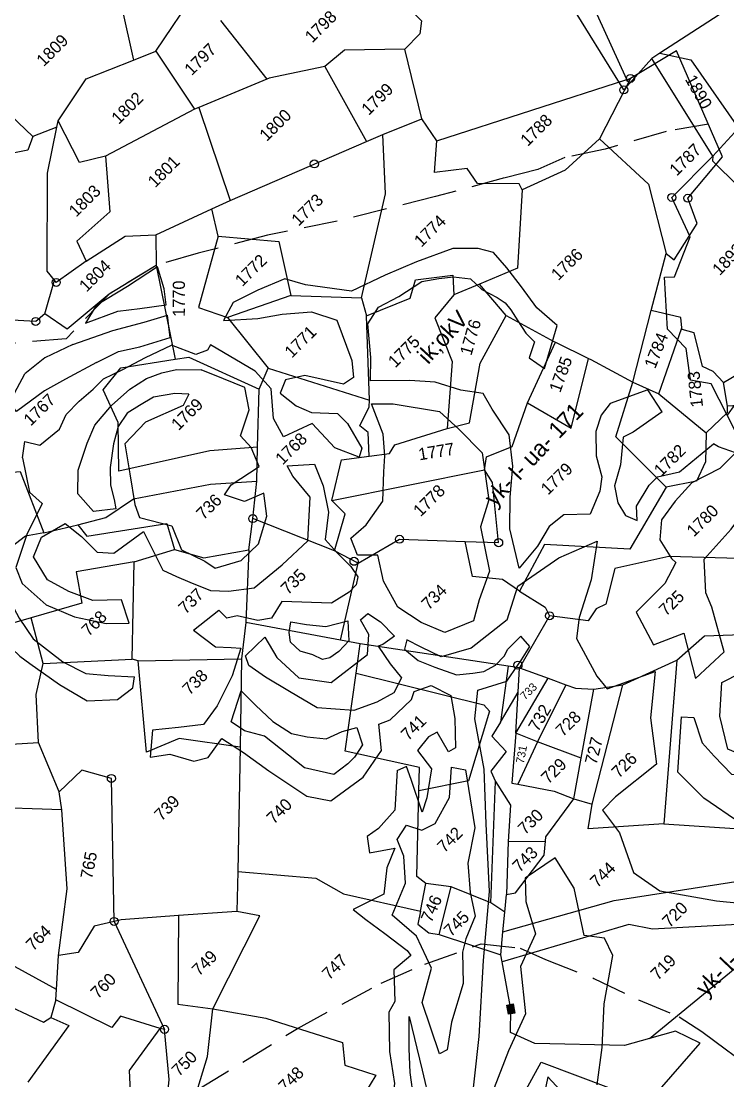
# Model space of a CAD drawing. Header units: metres. Extents: x 302352 to 308863, y 1945987 to 1951649.
# Drawn here: x 305117 to 305545, y 1948423 to 1949064 of the extents above; entities that cross this region are included whole.
import ezdxf

# ---------------------------------------------------------------- set-up
doc = ezdxf.new("R2010")
doc.units = ezdxf.units.M
doc.linetypes.add('DASHED', pattern=[0.75, 0.5, -0.25])
for name, color, linetype in [('LINE_FOOTPATH', 1, 'DASHED'), ('POLY_HATCH', 12, 'Continuous'), ('POLY_PARCEL', 6, 'Continuous'), ('SYM_STONE', 1, 'Continuous'), ('TEXT_MAPOUT', 7, 'Continuous'), ('TEXT_PARCEL', 7, 'Continuous')]:
    doc.layers.add(name, color=color, linetype=linetype)
doc.styles.add('TEXT_MAP', font='')
doc.styles.get('TEXT_MAP').set_extended_font_data('Kruti Dev 050')

# ---------------------------------------------------------------- blocks, each defined once
blk = doc.blocks.new('STONE')
blk.add_circle((0, 0), 0.8510231522929323)
blk = doc.blocks.new('STONESQUAREFILLED')
blk.add_hatch(color=256).paths.add_polyline_path([(0.6958872628347379, -0.481363590938571), (0.6958872628347379, 0.481363590938571), (-0.6958872628347379, 0.481363590938571), (-0.6958872628347379, -0.481363590938571)])
blk.add_lwpolyline([(-0.6958872628347379, 0.481363590938571), (0.6958872628347379, 0.481363590938571), (0.6958872628347379, -0.481363590938571), (-0.6958872628347379, -0.481363590938571)], close=True)
blk = doc.blocks.new('WEEWWEEWWE')
at = {"layer": 'LINE_FOOTPATH', "ltscale": 10}
for points in [[(309277.8868192289, 1946969.856819861), (309272.7043330257, 1946973.503610792), (309264.4422686528, 1946978.001933245), (309259.3328341887, 1946981.336895331), (309255.2794506428, 1946982.872529403), (309250.9154631496, 1946985.462942466), (309241.7413080189, 1946990.721479471), (309228.8470506595, 1946998.373124072), (309220.0512124943, 1947004.198451116), (309210.9401122768, 1947009.519965865), (309205.2575066375, 1947012.632162929), (309197.3054822358, 1947014.531983243), (309188.1465964404, 1947014.337669929), (309182.3142328297, 1947019.218348518), (309175.7252384162, 1947025.547486247), (309168.4426649848, 1947031.93960172), (309157.5660928942, 1947041.984353917), (309150.2107185935, 1947049.580179204), (309142.7487295072, 1947056.15406626), (309134.5203667904, 1947064.183570887), (309125.913687108, 1947072.905816212), (309119.3278796462, 1947082.596949552)], [(309123.8973783107, 1946921.752684591), (309140.4584361911, 1946917.857338525), (309153.9337157039, 1946913.87574173), (309160.526310842, 1946911.321890156), (309168.5051974644, 1946907.56803621), (309172.1711730754, 1946903.044948116), (309173.6498883718, 1946899.229556082), (309176.7613461377, 1946892.183382236), (309179.195060566, 1946885.291058441), (309181.6903877406, 1946879.260274315), (309182.5221645082, 1946875.383342583), (309183.1999109742, 1946870.891023532), (309184.2473339181, 1946863.967929083), (309185.3871775456, 1946854.552522758)]]:
    blk.add_lwpolyline(points, dxfattribs=at)
at = {"layer": 'POLY_HATCH', "lineweight": -2}
for points in [[(309188.8611503941, 1947008.655587141), (309183.8714540073, 1947010.121934099), (309180.4471532723, 1947011.099499812), (309175.3596219104, 1947011.881552382), (309175.5552963669, 1947013.543414093), (309180.1843995362, 1947014.965811256)], [(309188.2542396487, 1947013.034358484), (309193.9238539232, 1947010.337406368), (309198.0476562672, 1947007.924691673), (309201.2445245865, 1947006.255054739)], [(309191.7914469588, 1947013.935308292), (309196.4383673473, 1947011.845353256), (309199.0534621842, 1947009.834757405), (309202.1795713668, 1947007.460817891)], [(309171.1725178951, 1947006.383505739), (309173.109365661, 1947007.873534571), (309174.2834123998, 1947005.918403146), (309178.0012248196, 1947005.527376861), (309180.2514788158, 1947006.407186002), (309182.9909189533, 1947006.407186002), (309185.7303613437, 1947006.211672859), (309187.8827781117, 1947006.211672859)], [(309188.8611503941, 1947008.655587141), (309192.3145650033, 1947007.522572829), (309195.0302412529, 1947005.813567332), (309199.2016892725, 1947003.592446328)], [(309187.8827781117, 1947006.211672859), (309190.9064361723, 1947005.210388252), (309194.527336926, 1947004.104560209), (309198.5181848938, 1947002.671369637)], [(309173.0030924919, 1946993.347875014), (309173.2042553172, 1946996.866417752), (309175.7187687414, 1946999.279132447), (309179.4402509079, 1947001.189198179), (309182.1559271574, 1947002.295024595), (309185.977988, 1947002.596614948), (309189.5988887538, 1947002.395554713), (309192.415146416, 1947001.792375632), (309194.6279183388, 1947000.787077707), (309196.53894876, 1946999.580721173), (309199.0883350767, 1946996.999509378)], [(309195.2503987509, 1946995.704297123), (309193.8232725105, 1946997.268536596), (309191.2081776737, 1946999.078072211), (309188.8948243383, 1946999.681251291), (309186.7826338282, 1947000.183900254), (309184.4692804928, 1946999.681251291), (309182.1559271574, 1946998.374364639), (309179.3396694952, 1946996.263238671), (309177.5292204866, 1946994.353172939), (309176.4228331569, 1946992.443107207), (309175.6181873287, 1946991.337280791), (309173.0030924919, 1946993.347875014)], [(309206.5274357278, 1946999.832561213), (309210.3806654887, 1946996.479287571), (309213.3717620651, 1946994.369663564), (309216.7147540794, 1946991.556831555), (309218.4742245092, 1946988.040793154), (309215.8350188644, 1946982.239326733), (309214.25149728, 1946980.305505129), (309212.4920291033, 1946980.657108325), (309209.3249836814, 1946985.579564341), (309206.8617268821, 1946987.161782749), (309204.9263098599, 1946986.282772343), (309205.2782052977, 1946983.294139541), (309206.1579382596, 1946981.008713131), (309208.7971439043, 1946978.195881122), (309208.7971439043, 1946976.086257115), (309207.741462097, 1946972.042811505), (309206.5098336974, 1946971.339603503), (309204.9263098599, 1946974.855643514), (309205.1022564523, 1946979.77809953), (309200.7035848838, 1946981.360316327), (309201.5833200988, 1946984.348950739), (309204.3984700828, 1946987.689188348), (309204.5744166752, 1946991.205228359), (309202.6806527524, 1946998.63888732)], [(309157.7222905661, 1946997.105245617), (309155.2973458323, 1946994.028028289), (309154.09037709, 1946989.906308098), (309153.3863126744, 1946986.28723687), (309154.09037709, 1946980.758099909), (309155.2973458323, 1946977.139028681), (309157.4095363424, 1946974.625783868), (309160.0362520549, 1946971.728135497)], [(309159.0114662942, 1946995.568583778), (309158.0130193452, 1946993.2237906), (309158.3147608467, 1946988.498891329), (309160.0246311792, 1946984.27664102), (309162.639726016, 1946980.255450947), (309165.1042485643, 1946977.918113377)], [(309178.8557346843, 1946970.93032707), (309181.8636323893, 1946968.592779926), (309187.2110033335, 1946968.091875931), (309192.3912709775, 1946967.924907933), (309197.237325262, 1946972.266069446), (309197.5715363685, 1946976.273294962), (309198.0728530281, 1946977.942971724), (309201.0807484802, 1946975.271488583), (309199.7439063074, 1946972.099101448), (309197.5715363685, 1946968.759747924), (309194.3965353632, 1946966.255231171), (309194.22942981, 1946963.58374803), (309194.22942981, 1946960.745296891), (309193.8952187035, 1946958.908652131), (309192.8925853841, 1946958.240781748), (309191.3886376582, 1946958.240781748), (309188.3807422061, 1946958.908652131), (309183.3675801154, 1946964.251618413), (309180.5267879635, 1946963.58374803), (309178.8557346843, 1946964.752522408), (309177.184681405, 1946967.424005548), (309175.8478392323, 1946968.258843929), (309175.8478392323, 1946969.928520691)], [(309177.0181582002, 1946972.872517686), (309178.8557346843, 1946970.93032707)], [(309171.1148187079, 1946970.495313951), (309175.8478392323, 1946969.928520691)], [(309205.0940871852, 1946938.850696193), (309198.3283039685, 1946939.63945563), (309194.2978091243, 1946941.857372573), (309193.2109338334, 1946944.935297163), (309192.4410621253, 1946947.198477152), (309191.2636132093, 1946946.474260272), (309191.4900459037, 1946943.848971028), (309192.5316357503, 1946941.404735598), (309194.0260882491, 1946938.372074055), (309195.9281206924, 1946936.833112574), (309197.2414286776, 1946935.837312532), (309199.0981756767, 1946935.294149465), (309200.954919939, 1946935.339412512), (309202.0870834108, 1946935.701521765), (309204.8142279638, 1946935.720878578)], [(309243.0059037712, 1946944.515334011), (309237.8622651036, 1946945.38318466), (309236.2787435192, 1946945.910590259), (309233.1116980974, 1946943.273560653), (309230.2965481133, 1946941.691342245), (309228.8889731213, 1946939.581719849), (309228.3611310911, 1946937.472095842), (309229.0649197137, 1946935.714075031), (309230.4724947057, 1946937.296293439), (309233.9914333122, 1946938.175303844), (309235.7509037421, 1946938.175303844), (309238.5660537261, 1946936.417283033), (309245.0813585402, 1946935.803137658)], [(309182.3592778631, 1946940.583727522), (309186.721274203, 1946940.46043717), (309187.8557210172, 1946941.027193392), (309190.2664204974, 1946939.893680948), (309191.2590592068, 1946936.776524141), (309189.273779535, 1946933.94274303), (309186.2958566476, 1946930.825586223), (309185.1614098334, 1946931.108963529), (309186.0122449441, 1946934.367810599), (309184.5941864263, 1946934.792878168), (309182.0416833473, 1946934.509499252), (309181.616265792, 1946931.108963529), (309178.0711194975, 1946928.558561335), (309176.0858375726, 1946927.566739153), (309178.3547312011, 1946932.100787321), (309179.2055663117, 1946933.94274303), (309177.7484424752, 1946934.488714934)], [(309246.4108246148, 1946932.549639826), (309243.14067414, 1946932.549639826), (309238.7420003185, 1946933.956055831), (309235.0471151195, 1946933.780253428), (309231.7041231053, 1946933.252847828), (309229.4168128984, 1946931.319026225), (309228.7130265289, 1946928.154589409), (309228.7130265289, 1946927.275580614), (309225.3700345147, 1946926.220767806), (309219.3878391088, 1946926.220767806), (309217.8043175244, 1946920.946708594), (309222.2029890929, 1946919.012886991), (309218.6840504862, 1946913.035618166), (309224.4902992998, 1946912.859817373), (309227.833291314, 1946918.837084587), (309228.7130265289, 1946920.946708594), (309232.0560162901, 1946924.638549398), (309238.038211696, 1946924.990154204), (309243.6685139171, 1946925.86916461), (309249.6056532983, 1946925.742946258)], [(309220.1911527319, 1946882.588580807), (309215.6834369503, 1946885.195179543), (309208.2936665523, 1946893.106269971), (309207.0620381527, 1946899.610942784), (309207.0620381527, 1946905.060804399), (309213.2201801509, 1946910.510666014), (309214.4518085506, 1946909.10425001), (309212.6923403738, 1946905.588209998), (309212.5163915284, 1946902.951180392), (309212.5163915284, 1946899.259339588), (309215.8593835426, 1946895.040091575), (309219.1543869598, 1946894.509077008)], [(309145.2412860134, 1946898.304338163), (309147.6844409393, 1946901.477825171), (309150.0461587195, 1946904.081712071), (309153.4098248864, 1946907.455234096), (309149.1750212124, 1946900.457290369), (309146.568989742, 1946896.225974359)], [(309161.535985802, 1946883.907470822), (309161.6472693405, 1946886.681192151), (309157.3943442399, 1946883.847699293)]]:
    blk.add_lwpolyline(points, dxfattribs=at)
at = {"layer": 'POLY_HATCH'}
for points in [[(309188.2542396487, 1947013.034358484), (309183.9218140239, 1947014.575805936), (309180.1843995362, 1947014.965811256)], [(309202.1795713668, 1947007.460817891), (309203.6501559522, 1947009.357168685), (309205.2678416994, 1947012.347205716), (309200.0428993687, 1947013.442934412), (309194.7435806459, 1947014.687236027), (309191.7914469588, 1947013.935308292)], [(309171.1725178951, 1947006.383505739), (309168.3303292596, 1947002.062562227), (309168.4560918397, 1946999.575506548), (309163.6017300785, 1946997.917469429), (309159.0114662942, 1946995.568583778)], [(309199.2016892725, 1947003.592446328), (309199.6896122881, 1947004.249961526), (309201.2445245865, 1947006.255054739)], [(309202.6806527524, 1946998.63888732), (309201.7907461484, 1946998.362745337), (309200.0986840091, 1946999.161326586), (309198.5181848938, 1947002.671369637)], [(309243.0059037712, 1946944.515334011), (309243.8028057535, 1946948.303986108), (309238.431719678, 1946950.77138741), (309236.2800974646, 1946950.500770554), (309234.0328480145, 1946949.338704913), (309231.4987168539, 1946946.775791874), (309229.9208611898, 1946943.990017042), (309228.215503586, 1946942.668764636), (309224.7888463346, 1946941.251998883), (309221.9678303352, 1946943.942260368), (309219.2105668698, 1946944.244717154), (309215.911411558, 1946943.401025044), (309211.7197332837, 1946943.003056521), (309214.859511953, 1946948.112962634), (309218.190545096, 1946951.408136081), (309221.6809580098, 1946954.384935998), (309224.5657296715, 1946958.062158004), (309225.5060693807, 1946962.503477127), (309226.1914020824, 1946965.098226875), (309224.167284937, 1946967.78848997), (309222.3344222653, 1946971.274688502), (309219.8321658075, 1946974.124138362), (309215.672362236, 1946978.151572218), (309218.1427471193, 1946980.5871352), (309221.3462751943, 1946984.423545582), (309224.1991690249, 1946985.044375898), (309227.434574931, 1946984.041498634), (309231.4031271572, 1946983.229644843), (309233.4909999649, 1946981.781042381), (309235.2282385282, 1946980.396114947), (309236.8060973206, 1946978.406277161), (309236.8539140674, 1946976.129900944), (309237.6348740058, 1946973.694337961), (309237.9376946319, 1946972.277572208), (309237.8261316078, 1946970.988156511), (309237.3639312109, 1946969.093830463), (309236.9336086453, 1946966.97664101), (309236.9521972687, 1946965.138044501), (309234.7023106241, 1946964.042315804), (309235.2229453691, 1946961.330852392), (309241.0057122051, 1946964.506606779), (309240.7268015166, 1946968.499513023), (309241.3032177737, 1946972.269560694), (309241.7680710068, 1946975.816748183), (309241.9354186712, 1946978.806785214), (309240.7639912768, 1946980.831095859), (309238.1050329112, 1946983.449699788), (309232.9172772125, 1946985.882587972), (309228.2129696269, 1946987.721182871), (309223.0252139282, 1946989.559777771), (309218.8787277195, 1946995.038418031), (309217.3354183645, 1946997.805594879), (309213.3004983083, 1946999.421329596), (309209.4515176683, 1947000.739916865), (309206.5274357278, 1946999.832561213)], [(309156.4421131021, 1946998.631181773), (309153.6567101773, 1946995.515297147), (309152.03203258, 1946993.935098124), (309150.0876819644, 1946989.091781371), (309150.1813883977, 1946985.862902998), (309150.4624983124, 1946984.047244378), (309151.3995376182, 1946978.768729316), (309152.5614673583, 1946974.164067103), (309155.8973212803, 1946971.131729279), (309158.7459167654, 1946970.757366943), (309160.0362520549, 1946971.728135497)], [(309195.2503987509, 1946995.704297123), (309193.4638937595, 1946995.101394166), (309187.7626672247, 1946997.306277084), (309183.3283795724, 1946997.172066917), (309180.7368870857, 1946993.548377927), (309178.0494420144, 1946989.790491653), (309177.2048140073, 1946987.949895083), (309179.7195025064, 1946983.712688396), (309178.2414066223, 1946980.165705422), (309179.4891531107, 1946976.503685163), (309179.8154863745, 1946974.720607236), (309183.3667549752, 1946972.822492023), (309186.9180267042, 1946972.76497338), (309190.699647829, 1946974.778127489), (309192.7536250232, 1946977.519851073), (309189.8934139948, 1946978.651052659), (309188.4921033281, 1946981.431122005), (309190.2389459092, 1946981.795408353), (309195.0571565206, 1946980.779245664), (309196.2281177915, 1946983.636004923), (309196.2857074867, 1946985.955923517), (309199.9137644332, 1946987.777348816), (309201.8141743209, 1946990.595763925), (309200.4512546988, 1946993.720945128), (309199.0883350767, 1946996.999509378)], [(309165.1042485643, 1946977.918113377), (309166.729480263, 1946981.164653422), (309163.6185136471, 1946984.084683511), (309162.044289991, 1946987.528821193), (309161.051031205, 1946990.991676025), (309161.9693285984, 1946994.866330716), (309164.8741466922, 1946996.08300992), (309168.7534847879, 1946995.053511884), (309169.1470399199, 1946992.0024553), (309169.1282980075, 1946988.726781635), (309170.7962249685, 1946986.873685494), (309176.1748221994, 1946986.031368626), (309174.1508208028, 1946979.966691369), (309174.9191922827, 1946977.888978147), (309175.7250444588, 1946975.923574271), (309177.0181582002, 1946972.872517686)], [(309171.1148187079, 1946970.495313951), (309171.6957835779, 1946966.433478092), (309173.2137846254, 1946964.730127207), (309174.2070434114, 1946963.66319326), (309170.3651891403, 1946961.660351862), (309165.6612600844, 1946960.069310321), (309162.3066642501, 1946959.526483967), (309159.4018461564, 1946961.828814269), (309156.3845828454, 1946964.280889827), (309153.3298388382, 1946961.679069012), (309155.7099146704, 1946959.938282216), (309157.4528061523, 1946956.700044463), (309159.3456235478, 1946955.595674604), (309162.7751839029, 1946956.138500958), (309163.5810360792, 1946952.451027435), (309164.3119268627, 1946947.865083983), (309164.3119268627, 1946947.865083983), (309165.6612600844, 1946941.276299133), (309167.7040033933, 1946938.26267846), (309173.5698621894, 1946937.345489769), (309178.2737912452, 1946938.26267846), (309180.7288315984, 1946941.313735045), (309182.3592778631, 1946940.583727522)], [(309205.0940871852, 1946938.850696193), (309209.6982533328, 1946941.241972816), (309216.9544172793, 1946939.954363937), (309222.7372498105, 1946937.710243121), (309218.059417405, 1946934.288879072), (309212.8659180657, 1946931.603292447), (309210.3980859115, 1946929.653483243), (309208.5932532071, 1946923.583321118), (309208.3354213044, 1946921.192046105), (309215.2232539612, 1946917.991416572), (309209.882422106, 1946913.613542197), (309205.6465903764, 1946908.132003298), (309197.948425754, 1946908.978147978), (309195.1859254398, 1946908.941359429), (309194.6334253769, 1946904.784217958), (309191.9445913206, 1946899.155523253), (309192.7917564152, 1946894.483338875), (309197.6905907228, 1946887.530243521), (309199.9033501741, 1946884.823503278), (309203.9808032031, 1946880.850306163), (309208.7046817124, 1946879.11203313), (309211.7130417547, 1946878.838875134), (309214.9700269817, 1946879.410022793), (309220.1911527319, 1946882.588580807)], [(309149.1864684608, 1946890.459802077), (309158.650611748, 1946898.051061604), (309167.008178224, 1946905.584150295), (309174.8415749255, 1946912.186510434), (309181.5683948157, 1946919.661428288), (309187.0721571128, 1946925.565741611), (309191.3528618169, 1946931.819078342), (309194.6434736197, 1946934.524010157), (309198.6329732411, 1946932.458955932), (309202.3895112991, 1946933.127918135), (309204.6317866814, 1946933.680538665), (309204.8142279638, 1946935.720878578)], [(309246.4108246148, 1946932.549639826), (309245.2850279242, 1946934.94818881), (309245.0813585402, 1946935.803137658)], [(309177.8240135047, 1946934.556486176), (309173.4199362759, 1946930.606959662), (309169.8029693108, 1946930.363623822), (309167.7977066982, 1946930.719269007), (309166.317186347, 1946928.753865131), (309169.4468917469, 1946926.601278476), (309166.5795543494, 1946925.384599272), (309163.4873296459, 1946922.932523714), (309163.4873296459, 1946922.932523714), (309158.6896941568, 1946924.504848104), (309158.9708040715, 1946922.16508028), (309159.5142851169, 1946918.702225448), (309160.0577661624, 1946914.602953677), (309159.9265821612, 1946913.685764987), (309156.6844315441, 1946913.966536739), (309153.4797616234, 1946910.541117818), (309151.7181282291, 1946910.054446137)], [(309219.1543869598, 1946894.509077008), (309219.1220691302, 1946894.880660036), (309216.2131591619, 1946898.580699155), (309214.6965470994, 1946902.280738274), (309217.3071099745, 1946906.576758329), (309221.0613486992, 1946909.879477897), (309224.0199868329, 1946908.911010688), (309225.4868738585, 1946905.856615838), (309227.6001863642, 1946902.504231326), (309231.4041501259, 1946901.436434229), (309236.6004117935, 1946900.964618068), (309245.302998666, 1946901.427154865), (309248.385236163, 1946904.838485295), (309243.9348500495, 1946907.197570932), (309242.0204408198, 1946910.798280163), (309244.1834783626, 1946912.561386473), (309247.341016644, 1946912.486888252), (309249.2057508903, 1946917.342092643), (309250.7039213615, 1946921.226258087), (309249.9548392542, 1946924.998993441), (309249.6056532983, 1946925.742946258)], [(309165.9850938009, 1946880.674858038), (309170.4206015076, 1946884.07607333), (309175.1422714056, 1946888.4490635), (309181.1230530678, 1946892.593401042), (309182.067387673, 1946895.30865684), (309180.2073365586, 1946897.68093289), (309184.1277529469, 1946903.711657433), (309185.2437836156, 1946908.884934217), (309180.0070223991, 1946909.885291277), (309177.6318799662, 1946907.341525353), (309175.2567375334, 1946902.968535183), (309170.3061385081, 1946901.110728754), (309165.8706308014, 1946895.594473833), (309160.2332443943, 1946893.508014776), (309154.8820201784, 1946891.135738726)], [(309151.7181282291, 1946910.054446137), (309147.6701254359, 1946905.824147871), (309144.8964913434, 1946901.96821033), (309140.9421918551, 1946898.917153746), (309136.2382627992, 1946895.753787816), (309130.7847010473, 1946893.900691674), (309124.2441772046, 1946891.598361373), (309121.3393591109, 1946890.344246258), (309120.9482586609, 1946890.150713074)]]:
    blk.add_lwpolyline(points, dxfattribs=at)
at = {"layer": 'POLY_HATCH', "lineweight": -2}
for points in [[(309215.6710293043, 1946973.382573326), (309219.7178099412, 1946967.756909308), (309219.8937565335, 1946963.8892661), (309219.8937565335, 1946958.966810084), (309215.6710293043, 1946953.341146066), (309211.9761441054, 1946951.407324463), (309208.2812589064, 1946945.781662055), (309204.2344805227, 1946943.847838841), (309201.4193282856, 1946942.265622044), (309197.1966033095, 1946944.023641244), (309195.7890283176, 1946947.539681256), (309194.9092931026, 1946951.583126866), (309196.1409215023, 1946955.80237488), (309198.2522851168, 1946959.142612488), (309196.1409215023, 1946961.252236494), (309197.1966033095, 1946963.713463697), (309200.187699886, 1946963.537661294), (309204.4104271151, 1946964.240869296), (309207.5774725369, 1946967.229503708), (309209.3369407137, 1946968.811722116), (309211.4483043283, 1946971.272949319), (309213.3837190974, 1946975.667999736)], [(309177.8551539099, 1946962.333322237), (309176.9713383887, 1946958.911351085), (309177.192292269, 1946954.495905528), (309180.0646972191, 1946950.63238966), (309186.8038040866, 1946949.749300226), (309189.0133473958, 1946951.736252257), (309189.6762090367, 1946954.164747393), (309191.1124137648, 1946954.054360812), (309191.5543215254, 1946951.846637228), (309191.5543215254, 1946948.866212403), (309189.4552551564, 1946949.197370538), (309188.7923935155, 1946949.528528673), (309188.2400065617, 1946946.437717267), (309187.9085757412, 1946943.788448966), (309185.5885554919, 1946943.015746115), (309182.826627482, 1946943.788448966), (309179.5123125183, 1946945.33385467), (309175.9770436743, 1946949.418142091), (309174.7617950796, 1946954.054360812), (309173.7675003652, 1946958.028261652), (309173.2151156644, 1946961.008688087), (309173.8779773053, 1946962.333322237)], [(309182.180409255, 1946961.226693051), (309183.5424677657, 1946959.29869932), (309185.358544278, 1946957.087178521), (309188.2529188949, 1946955.386008056), (309186.2665847872, 1946953.174487256), (309184.1099908309, 1946953.061076429), (309182.520924446, 1946953.344603498), (309181.5561314049, 1946953.96836627), (309181.0453608716, 1946955.442713469), (309180.0805700837, 1946957.143883935), (309180.0238175518, 1946959.071877665), (309180.8751032762, 1946960.262696186)], [(309165.4817140824, 1946956.924400665), (309169.7903237605, 1946959.132122638), (309169.7903237605, 1946956.151697814), (309169.9008007006, 1946952.61934008), (309170.5636623416, 1946949.418142091), (309171.8893878764, 1946947.431191671), (309173.657023425, 1946945.223468088), (309176.0875206144, 1946944.340380265), (309178.0761100433, 1946943.236517668), (309176.8608614486, 1946940.808022531), (309174.7617950796, 1946940.366477815), (309173.3255926045, 1946940.366477815), (309170.784618475, 1946940.69763756), (309168.3541190324, 1946944.450765236), (309167.4703035112, 1946951.95702381), (309165.923621843, 1946954.60629211)], [(309152.6810677634, 1946900.365641872), (309156.2006575067, 1946907.574856061), (309160.7761228211, 1946910.212373605), (309162.5359176928, 1946915.135739471), (309162.183959169, 1946919.883270727), (309166.9354026188, 1946921.817449829), (309169.5750949262, 1946924.806634983), (309170.6309727504, 1946927.268317915), (309173.0946846695, 1946927.795821746), (309174.1505602406, 1946925.685808034), (309176.262313636, 1946924.982469593), (309180.4858204267, 1946926.213311865), (309183.8294320346, 1946929.202498628), (309185.0612879941, 1946927.444152526), (309179.9578837676, 1946920.410772947), (309175.5583965885, 1946917.421587794), (309172.7427261458, 1946914.080731809), (309170.8069508857, 1946911.091545046), (309167.4633415309, 1946909.684869774), (309165.7035466592, 1946908.629862112), (309162.5359176928, 1946905.289007738), (309157.2565330779, 1946902.475655585), (309153.9129237229, 1946900.013972652)]]:
    blk.add_lwpolyline(points, close=True, dxfattribs=at)
at = {"layer": 'POLY_PARCEL'}
for points in [[(309205.7596912648, 1947039.009710846), (309205.5165753377, 1947048.101422091)], [(309234.3904075998, 1947048.226552027), (309228.5198611939, 1947043.224630225), (309224.3096333796, 1947036.513583827)], [(309205.7596912648, 1947039.009710846), (309203.8022049912, 1947038.092209615), (309193.6141696335, 1947044.87769745)], [(309210.0696710633, 1947037.999932916), (309217.3722193529, 1947039.474956987), (309224.3096333796, 1947036.513583827)], [(309209.2722193416, 1947037.474846144), (309205.7596912648, 1947039.009710846)], [(309211.3209465414, 1947029.375140069), (309207.9568548312, 1947031.423785158), (309210.0696710633, 1947037.999932916)], [(309209.2722193416, 1947037.474846144), (309210.0696710633, 1947037.999932916)], [(309193.050998304, 1947021.70351905), (309193.246890635, 1947023.399040241), (309203.4827684452, 1947033.662748178), (309209.2722193416, 1947037.474846144)], [(309224.3096333796, 1947036.513583827), (309227.5465592396, 1947035.131837641)], [(309227.5465592396, 1947035.131837641), (309238.2260689073, 1947037.28465973)], [(309227.5465592396, 1947035.131837641), (309225.5773129381, 1947025.011525147)], [(309237.543372156, 1947031.636608485), (309236.2853064374, 1947020.626683279)], [(309211.3209465414, 1947029.375140069), (309205.9853030272, 1947023.091739063), (309199.482757568, 1947023.440008499), (309198.3340474789, 1947020.367044137)], [(309225.5773129381, 1947025.011525147), (309211.3209465414, 1947029.375140069)], [(309255.4504949608, 1947029.364758493), (309258.5207893248, 1947023.864271665), (309258.5823370729, 1947010.609553869), (309257.043882435, 1947009.400854543), (309253.8644044953, 1947009.380368779)], [(309273.9998001591, 1946983.018518434), (309277.6789242642, 1946992.95595914), (309281.2404270173, 1947003.091826304), (309283.525164552, 1947009.911720118), (309284.0493113497, 1947019.080986919), (309288.3768715293, 1947027.565580414)], [(309226.2254720549, 1947024.74610892), (309219.7945100022, 1947011.72857667)], [(309226.2254720549, 1947024.74610892), (309225.5773129381, 1947025.011525147)], [(309236.2853064374, 1947020.626683279), (309226.2254720549, 1947024.74610892)], [(309188.5212228345, 1947019.149348866), (309186.7709796248, 1947019.314257059), (309183.8546246632, 1947022.561651072)], [(309188.5212228345, 1947019.149348866), (309193.050998304, 1947021.70351905)], [(309198.3340474789, 1947020.367044137), (309193.0007323912, 1947021.268448826), (309193.050998304, 1947021.70351905)], [(309243.6900777082, 1947015.895059245), (309236.6336909372, 1947020.484022477), (309236.2853064374, 1947020.626683279)], [(309205.2575066375, 1947012.632162929), (309197.3054822358, 1947014.531983243), (309189.2807614755, 1947015.224589149), (309188.5212228345, 1947019.149348866)], [(309198.3340474789, 1947020.367044137), (309205.0329765612, 1947018.95144955), (309208.4013812641, 1947015.851220985)], [(309208.4013812641, 1947015.851220985), (309205.2575066375, 1947012.632162929)], [(309208.4013812641, 1947015.851220985), (309216.9605657755, 1947012.754049508)], [(309243.6900777082, 1947015.895059245), (309240.2360910481, 1947003.714155585)], [(309253.8644044953, 1947009.380368779), (309247.4644244252, 1947015.567273937), (309243.6900777082, 1947015.895059245)], [(309205.2575066375, 1947012.632162929), (309197.4547326569, 1947000.801594975)], [(309214.8189310673, 1947009.246442318), (309216.9605657755, 1947012.754049508)], [(309216.9605657755, 1947012.754049508), (309219.7945100022, 1947011.72857667)], [(309219.7945100022, 1947011.72857667), (309240.2360910481, 1947003.714155585)], [(309165.230477652, 1947008.756095808), (309169.485070064, 1947005.16889262), (309165.5620039679, 1946996.283664924)], [(309214.8189310673, 1947009.246442318), (309205.3109659292, 1947003.812339633), (309207.2917930424, 1946999.723572205)], [(309214.8189310673, 1947009.246442318), (309220.6029461127, 1947002.361484285), (309216.2187182301, 1946995.450150255)], [(309248.3929098991, 1947000.317096852), (309253.8644044953, 1947009.380368779)], [(309165.5620039679, 1946996.283664924), (309163.2689430398, 1946997.8565159), (309160.644355796, 1946998.215236862), (309159.0696034497, 1947000.064026916), (309149.6487189111, 1947003.458072911), (309149.676345322, 1947005.748364202)], [(309196.9154855227, 1946982.977782301), (309191.5186672074, 1946987.577397537), (309179.8749749748, 1946994.92058356), (309184.8701591669, 1947000.120542308), (309186.6993741888, 1947005.109686326)], [(309186.6993741888, 1947005.109686326), (309190.8502963901, 1947005.601575556), (309197.4547326569, 1947000.801594975)], [(309240.2360910481, 1947003.714155585), (309242.6604051603, 1947002.704504938)], [(309223.4025173101, 1946987.800199747), (309236.7664956067, 1946996.241526777), (309242.6604051603, 1947002.704504938)], [(309242.6604051603, 1947002.704504938), (309248.3929098991, 1947000.317096852)], [(309197.4547326569, 1947000.801594975), (309199.1169656862, 1946999.593515143), (309203.1216232624, 1946988.885741248)], [(309247.6965842879, 1946996.419010391), (309248.3929098991, 1947000.317096852)], [(309207.2917930424, 1946999.723572205), (309206.2558295159, 1946990.191711568)], [(309216.2187182301, 1946995.450150255), (309207.2917930424, 1946999.723572205)], [(309165.5620039679, 1946996.283664924), (309169.9547315626, 1946993.607062466)], [(309216.2187182301, 1946995.450150255), (309223.4025173101, 1946987.800199747)], [(309251.5178509234, 1946982.396081863), (309251.8294121441, 1946983.329644638), (309247.4914837611, 1946987.710209916), (309247.9468455967, 1946990.367273942), (309244.136180921, 1946993.359462407), (309247.6965842879, 1946996.419010391)], [(309247.6965842879, 1946996.419010391), (309273.9998001591, 1946983.018518434)], [(309155.3448906916, 1946988.695449481), (309143.9058221956, 1946995.000709927)], [(309169.9547315626, 1946993.607062466), (309169.7337140188, 1946991.454739909), (309179.4032425121, 1946984.445895692), (309177.5083218975, 1946980.925544395)], [(309169.9547315626, 1946993.607062466), (309173.6486026222, 1946991.442232286), (309178.5030707471, 1946990.528726476), (309188.1064785497, 1946984.028778443), (309193.2831269781, 1946979.5159253)], [(309122.4584866804, 1946990.740921286), (309130.8975060242, 1946986.731531448), (309133.0341059269, 1946981.924594214), (309135.213870728, 1946981.859927207), (309143.1348903112, 1946974.877980699)], [(309203.1216232624, 1946988.885741248), (309206.2558295159, 1946990.191711568)], [(309206.2558295159, 1946990.191711568), (309213.5620554751, 1946976.219905358)], [(309151.8925772358, 1946982.658334538), (309155.3448906916, 1946988.695449481)], [(309171.9871378268, 1946983.827698663), (309164.8989513363, 1946988.83332108), (309162.1914848597, 1946984.970178814), (309155.3448906916, 1946988.695449481)], [(309196.9154855227, 1946982.977782301), (309203.1216232624, 1946988.885741248)], [(309223.4025173101, 1946987.800199747), (309222.009878524, 1946985.403154818)], [(309213.5620554751, 1946976.219905358), (309222.009878524, 1946985.403154818)], [(309222.009878524, 1946985.403154818), (309228.465095684, 1946982.687567038), (309230.9350977914, 1946984.07645507), (309235.3146814974, 1946980.656056925), (309233.3843438262, 1946978.520899671)], [(309161.6297266294, 1946973.815262269), (309171.9871378268, 1946983.827698663)], [(309171.9871378268, 1946983.827698663), (309177.5083218975, 1946980.925544395)], [(309193.2831269781, 1946979.5159253), (309196.9154855227, 1946982.977782301)], [(309259.9849837983, 1946960.693826587), (309260.1544860729, 1946959.200753385), (309266.3488068411, 1946960.628655274), (309268.0082939849, 1946964.223030023), (309275.9771174605, 1946964.961600993), (309282.1878726757, 1946980.881891072), (309274.4864022304, 1946982.770613114)], [(309274.4864022304, 1946982.770613114), (309264.9390654122, 1946979.667205687)], [(309274.4864022304, 1946982.770613114), (309273.9561619617, 1946982.900650162), (309273.9998001591, 1946983.018518434)], [(309273.9998001591, 1946983.018518434), (309274.4864022304, 1946982.770613114)], [(309143.1348903112, 1946974.877980699), (309147.9063734249, 1946980.142769729), (309151.8925772358, 1946982.658334538)], [(309151.8925772358, 1946982.658334538), (309161.6297266294, 1946973.815262269)], [(309251.5178509234, 1946982.396081863), (309242.8419972858, 1946974.640326232), (309237.1836240771, 1946976.962015526)], [(309264.9390654122, 1946979.667205687), (309258.0846559888, 1946979.954455895), (309251.5178509234, 1946982.396081863)], [(309177.5083218975, 1946980.925544395), (309179.7084917867, 1946976.986905643), (309185.2711847277, 1946973.131184602)], [(309264.9390654122, 1946979.667205687), (309265.346491624, 1946969.828888057), (309259.9849837983, 1946960.693826587)], [(309188.9658114898, 1946975.991880014), (309193.2831269781, 1946979.5159253)], [(309233.3843438262, 1946978.520899671), (309229.0047601201, 1946978.085576776), (309226.2441697222, 1946971.680105016), (309218.7718919077, 1946965.170986115)], [(309237.1836240771, 1946976.962015526), (309233.3843438262, 1946978.520899671)], [(309236.7261140801, 1946970.87164751), (309237.1836240771, 1946976.962015526)], [(309185.2711847277, 1946973.131184602), (309188.9658114898, 1946975.991880014)], [(309194.1454286508, 1946964.080172019), (309188.9658114898, 1946975.991880014)], [(309207.6735672354, 1946970.40573874), (309210.0310841683, 1946972.992993139), (309209.8653194463, 1946974.593437539), (309212.8214330059, 1946975.614410358), (309213.5620554751, 1946976.219905358)], [(309119.2394063974, 1946947.097614813), (309115.7706219922, 1946958.839779541), (309108.0073629039, 1946974.74688947)], [(309138.5509290451, 1946965.347258207), (309130.5227467561, 1946973.925828486), (309124.7679307871, 1946971.038872964)], [(309140.1553164707, 1946967.532248836), (309143.1348903112, 1946974.877980699)], [(309162.0949441463, 1946973.02234346), (309161.6297266294, 1946973.815262269)], [(309163.7865078779, 1946953.32161103), (309158.2879563755, 1946960.610454709), (309153.4517325236, 1946962.579774903), (309162.0949441463, 1946973.02234346)], [(309162.0949441463, 1946973.02234346), (309173.1476144934, 1946962.463399998)], [(309185.2711847277, 1946973.131184602), (309177.4026617642, 1946965.842337653)], [(309199.1459560553, 1946969.62654057), (309204.3675010038, 1946972.910211254), (309207.6735672354, 1946970.40573874)], [(309207.6735672354, 1946970.40573874), (309210.0863369901, 1946968.577972716), (309211.5505805645, 1946968.936693679), (309218.7718919077, 1946965.170986115)], [(309218.7718919077, 1946965.170986115), (309221.6570220158, 1946963.450422328), (309229.0462755401, 1946968.591382625), (309236.7261140801, 1946970.87164751)], [(309236.7261140801, 1946970.87164751), (309239.0300676069, 1946963.180936493), (309239.1164328151, 1946962.927621325)], [(309194.1454286508, 1946964.080172019), (309199.1459560553, 1946966.867153006), (309199.1459560553, 1946969.62654057)], [(309199.1459560553, 1946969.62654057), (309218.3593248487, 1946956.961740131)], [(309132.3843162005, 1946948.208909736), (309147.0181098007, 1946963.490411023), (309144.7639177951, 1946967.436799599), (309140.1553164707, 1946967.532248836)], [(309138.5509290451, 1946965.347258207), (309140.1553164707, 1946967.532248836)], [(309177.4026617642, 1946965.842337653), (309173.1476144934, 1946962.463399998)], [(309185.4919149455, 1946954.0850032), (309177.4026617642, 1946965.842337653)], [(309123.0071359735, 1946950.44769889), (309130.8623760985, 1946956.503246262), (309138.5509290451, 1946965.347258207)], [(309195.3505896525, 1946960.349381005), (309194.1454286508, 1946964.080172019)], [(309173.1476144934, 1946962.463399998), (309163.7865078779, 1946953.32161103)], [(309229.8219199502, 1946959.498295383), (309239.1164328151, 1946962.927621325)], [(309239.1164328151, 1946962.927621325), (309240.8781044631, 1946957.760515751)], [(309185.4919149455, 1946954.0850032), (309195.3505896525, 1946960.349381005)], [(309195.3505896525, 1946960.349381005), (309202.184701745, 1946958.53039986), (309208.8505397415, 1946951.43003832)], [(309218.3593248487, 1946956.961740131), (309219.9132925058, 1946958.079827524), (309223.6728892464, 1946956.494479265), (309229.8219199502, 1946959.498295383)], [(309229.8219199502, 1946959.498295383), (309231.7936191229, 1946952.289131465), (309240.8781044631, 1946957.760515751)], [(309252.4321239106, 1946956.279298333), (309259.9849837983, 1946960.693826587)], [(309240.8781044631, 1946957.760515751), (309241.0019206982, 1946957.397354115), (309243.0360420071, 1946950.680936027)], [(309208.8505397415, 1946951.43003832), (309212.2270024886, 1946947.833475332), (309217.8747534087, 1946954.775629302), (309218.3593248487, 1946956.961740131)], [(309243.0360420071, 1946950.680936027), (309252.4321239106, 1946956.279298333)], [(309253.8619059513, 1946951.24787726), (309254.8145562863, 1946952.455147321), (309252.4321239106, 1946956.279298333)], [(309163.7865078779, 1946953.32161103), (309150.575697137, 1946940.565992077)], [(309187.1581337581, 1946951.663235527), (309185.4919149455, 1946954.0850032)], [(309111.7240000105, 1946952.437544096), (309114.4743761152, 1946945.029385191), (309115.7492960938, 1946944.741102887)], [(309183.6488827447, 1946949.005794127), (309187.1581337581, 1946951.663235527)], [(309200.3231422143, 1946933.895001329), (309187.1581337581, 1946951.663235527)], [(309209.3467617488, 1946940.544553156), (309208.8072708804, 1946943.566516519), (309205.9456182548, 1946947.033577137), (309208.8505397415, 1946951.43003832)], [(309119.2394063974, 1946947.097614813), (309123.0071359735, 1946950.44769889)], [(309132.3843162005, 1946948.208909736), (309129.8083946548, 1946949.77683468), (309125.3872955288, 1946948.719620768), (309123.0071359735, 1946950.44769889)], [(309235.5942204051, 1946936.163875214), (309235.5690021947, 1946946.690533957), (309243.0360420071, 1946950.680936027)], [(309243.0360420071, 1946950.680936027), (309244.5789340824, 1946946.740318527)], [(309244.5789340824, 1946946.740318527), (309253.8619059513, 1946951.24787726)], [(309252.4978489159, 1946941.17964172), (309252.5799998463, 1946943.395352502), (309251.9720701781, 1946945.053032783), (309254.6173897922, 1946949.468040996), (309253.7137082524, 1946951.060070004), (309253.8619059513, 1946951.24787726)], [(309177.9553657045, 1946930.103226902), (309180.4712875034, 1946932.520078548), (309174.352076594, 1946941.965625879), (309183.6488827447, 1946949.005794127)], [(309183.6488827447, 1946949.005794127), (309193.7682285042, 1946932.372963001), (309193.7079484327, 1946931.108638238), (309184.2441805468, 1946925.99112642), (309177.9553657045, 1946930.103226902)], [(309118.0689558567, 1946946.056906439), (309119.2394063974, 1946947.097614813)], [(309132.3843162005, 1946948.208909736), (309126.4121634532, 1946931.627950601)], [(309139.7506778515, 1946942.086123663), (309133.316216764, 1946947.641675792), (309132.3843162005, 1946948.208909736)], [(309244.5789340824, 1946946.740318527), (309245.4463695871, 1946937.677255922)], [(309118.0689558567, 1946946.056906439), (309115.7492960938, 1946944.741102887)], [(309126.0283791525, 1946932.15619942), (309123.1529852078, 1946937.608272847), (309121.0902023106, 1946937.337750213), (309118.0689558567, 1946946.056906439)], [(309115.7492960938, 1946944.741102887), (309116.791104877, 1946941.994257432), (309106.5605388923, 1946940.350312071)], [(309139.7506778515, 1946942.086123663), (309130.4223853488, 1946932.880448939), (309133.6499251567, 1946928.742000806)], [(309146.2889193018, 1946936.426919489), (309139.7506778515, 1946942.086123663)], [(309235.5942204051, 1946936.163875214), (309225.2969618648, 1946933.469877045), (309216.8292833302, 1946942.863733961), (309209.3467617488, 1946940.544553156)], [(309150.575697137, 1946940.565992077), (309146.2889193018, 1946936.426919489)], [(309150.575697137, 1946940.565992077), (309158.0712642321, 1946931.705165084), (309159.3321935645, 1946927.186118979), (309165.5626640486, 1946917.333116526)], [(309209.3467617488, 1946940.544553156), (309210.3553961844, 1946936.21073229), (309209.9278237098, 1946934.851463333)], [(309250.4768891561, 1946938.274597891), (309252.4978489159, 1946941.17964172)], [(309245.4463695871, 1946937.677255922), (309242.3261437176, 1946934.734884013), (309239.3706630335, 1946933.657284091), (309235.5942204051, 1946936.163875214)], [(309245.4463695871, 1946937.677255922), (309249.8300468701, 1946937.621167415), (309250.4768891561, 1946938.274597891)], [(309247.015152061, 1946909.26539511), (309250.7726410276, 1946918.940473532), (309256.3425976805, 1946933.104605357), (309250.4768891561, 1946938.274597891)], [(309133.6499251567, 1946928.742000806), (309148.2676266782, 1946933.608312535), (309146.2889193018, 1946936.426919489)], [(309209.9278237098, 1946934.851463333), (309201.3347048781, 1946932.529739592)], [(309245.1002584918, 1946905.999080299), (309237.6167650784, 1946913.873025408), (309236.9110487871, 1946919.926091986), (309228.608518246, 1946928.632558061), (309221.6966609401, 1946933.006521343), (309217.0680010886, 1946930.208014216), (309215.5527881432, 1946930.726256458), (309213.4563986167, 1946930.290933563), (309209.9278237098, 1946934.851463333)], [(309200.3231422143, 1946933.895001329), (309193.7037439377, 1946928.819290614)], [(309201.3347048781, 1946932.529739592), (309200.3231422143, 1946933.895001329)], [(309110.1512018995, 1946919.420821172), (309108.8593607112, 1946923.749184946), (309114.3184403073, 1946926.371174682), (309118.4231681576, 1946930.97006109), (309126.0283791525, 1946932.15619942)], [(309110.1512018995, 1946919.420821172), (309111.9323074045, 1946919.33852325), (309116.599807114, 1946921.722248848), (309121.665104257, 1946925.880525342), (309126.4121634532, 1946931.627950601)], [(309126.4121634532, 1946931.627950601), (309126.0283791525, 1946932.15619942)], [(309198.640618245, 1946930.111174792), (309201.3347048781, 1946932.529739592)], [(309201.3347048781, 1946932.529739592), (309203.2529619617, 1946928.458719235)], [(309169.0116733219, 1946919.666723134), (309168.8262438259, 1946921.333584995), (309177.9553657045, 1946930.103226902)], [(309193.7037439377, 1946928.819290614), (309198.640618245, 1946930.111174792)], [(309194.1332249786, 1946926.064748608), (309198.640618245, 1946930.111174792)], [(309120.1566571756, 1946920.049186457), (309128.0902025152, 1946924.312410178), (309133.6499251567, 1946928.742000806)], [(309133.6499251567, 1946928.742000806), (309138.1685201862, 1946922.232795233), (309143.686599688, 1946911.689125544), (309141.5834868707, 1946909.089601956), (309143.7907206364, 1946904.805585029), (309129.6727269651, 1946901.311808044)], [(309193.7037439377, 1946928.819290614), (309191.3230549499, 1946928.224836295), (309191.2238582719, 1946925.153490853), (309187.5536281122, 1946924.658113595), (309186.9919463581, 1946923.123469891)], [(309194.1332249786, 1946926.064748608), (309203.2529619617, 1946928.458719235)], [(309203.2529619617, 1946928.458719235), (309204.4446355538, 1946925.929690414)], [(309194.1332249786, 1946926.064748608), (309188.524359689, 1946921.24516687), (309189.0331909828, 1946920.50161759)], [(309195.5398913712, 1946922.881332154), (309194.1332249786, 1946926.064748608)], [(309204.4446355538, 1946925.929690414), (309195.5398913712, 1946922.881332154)], [(309204.4446355538, 1946925.929690414), (309205.1016765492, 1946924.535285414), (309206.9389165138, 1946922.538032627)], [(309173.8136697234, 1946910.860757087), (309186.9919463581, 1946923.123469891)], [(309186.9919463581, 1946923.123469891), (309186.0716217974, 1946919.075014468), (309182.0182726633, 1946915.495945181)], [(309195.5398913712, 1946922.881332154), (309189.0331909828, 1946920.50161759)], [(309198.3897187517, 1946916.588734771), (309195.5398913712, 1946922.881332154)], [(309198.3897187517, 1946916.588734771), (309206.9389165138, 1946922.538032627)], [(309206.9389165138, 1946922.538032627), (309210.405223203, 1946919.94682305)], [(309189.0331909828, 1946920.50161759), (309192.1389647538, 1946915.963186324), (309193.3850341201, 1946913.106026759)], [(309165.5626640486, 1946917.333116526), (309169.0116733219, 1946919.666723134)], [(309171.3268360044, 1946916.669410521), (309169.0116733219, 1946919.666723134)], [(309194.7386316048, 1946910.663424244), (309210.405223203, 1946919.94682305)], [(309210.405223203, 1946919.94682305), (309218.6454855265, 1946916.941020007)], [(309165.5626640486, 1946917.333116526), (309163.9250695165, 1946916.239139896), (309164.1992094796, 1946914.205133307), (309165.1195340402, 1946912.933879188)], [(309218.6454855265, 1946916.941020007), (309200.2175673594, 1946901.111123291)], [(309218.6454855265, 1946916.941020007), (309224.0628859595, 1946916.588614824), (309237.3054207152, 1946904.358101829), (309244.4663541666, 1946904.917802927), (309245.1002584918, 1946905.999080299)], [(309165.1195340402, 1946912.933879188), (309171.3268360044, 1946916.669410521)], [(309173.8136697234, 1946910.860757087), (309171.3268360044, 1946916.669410521)], [(309182.0182726633, 1946915.495945181), (309176.3233328921, 1946910.120953144)], [(309182.0182726633, 1946915.495945181), (309185.9956953278, 1946911.650771884)], [(309193.3850341201, 1946913.106026759), (309198.3897187517, 1946916.588734771)], [(309165.1195340402, 1946912.933879188), (309169.4529910061, 1946904.378831257)], [(309185.9956953278, 1946911.650771884), (309186.4939328868, 1946912.069542274), (309193.3850341201, 1946913.106026759)], [(309193.3850341201, 1946913.106026759), (309194.7386316048, 1946910.663424244)], [(309174.2931680845, 1946908.424173861), (309173.8136697234, 1946910.860757087)], [(309176.3233328921, 1946910.120953144), (309177.4649299818, 1946909.353954494), (309184.3975433602, 1946910.307519631), (309185.9956953278, 1946911.650771884)], [(309200.2175673594, 1946901.111123291), (309191.7528988788, 1946908.508774725), (309194.7386316048, 1946910.663424244)], [(309174.2931680845, 1946908.424173861), (309176.3233328921, 1946910.120953144)], [(309172.0800249325, 1946906.574464204), (309174.2931680845, 1946908.424173861)], [(309169.4529910061, 1946904.378831257), (309172.0800249325, 1946906.574464204)], [(309172.0800249325, 1946906.574464204), (309186.9919463581, 1946898.246004681), (309202.2654317684, 1946887.137199462), (309202.3416787802, 1946886.563500514)], [(309168.8579848435, 1946903.512782677), (309169.4529910061, 1946904.378831257)], [(309176.3195821601, 1946880.099680583), (309172.9608131154, 1946881.970044808), (309163.7657583551, 1946891.526428879), (309162.3543290473, 1946895.216311225), (309164.8243311546, 1946897.641683741), (309168.8579848435, 1946903.512782677)], [(309199.4658405968, 1946881.070817476), (309188.0014318674, 1946891.234228008), (309186.0097056017, 1946894.203794213), (309168.8579848435, 1946903.512782677)], [(309200.2175673594, 1946901.111123291), (309209.6411328893, 1946890.377923602), (309202.3416787802, 1946886.563500514)], [(309145.7285053428, 1946883.296744556), (309151.6440580668, 1946888.085301306), (309154.2385998843, 1946886.489115723), (309162.4788622078, 1946888.914488239), (309167.0867692616, 1946878.839863562), (309170.5115638057, 1946873.553793998), (309181.1180478737, 1946874.320792647), (309179.8103989287, 1946878.15578426), (309176.3195821601, 1946880.099680583)], [(309176.3195821601, 1946880.099680583), (309196.8648684156, 1946878.11159538)]]:
    blk.add_lwpolyline(points, dxfattribs=at)
at = {"layer": 'POLY_PARCEL', "ltscale": 10}
blk.add_lwpolyline([(309252.4978489159, 1946941.17964172), (309258.9017287433, 1946939.582465627)], dxfattribs=at)
at = {"layer": 'SYM_STONE', "xscale": 0.7, "yscale": 0.7, "zscale": 0.7}
for p in [(309193.0007323912, 1947021.268448826), (309186.7709796248, 1947019.314257059), (309232.4222040896, 1947006.777704351), (309274.4864022304, 1946982.770613114), (309188.9658114898, 1946975.991880014), (309147.0181098007, 1946963.490411023), (309268.0082939849, 1946964.223030023), (309195.1184627369, 1946960.957648327), (309202.184701745, 1946958.53039986), (309132.3843162005, 1946948.208909736), (309212.2270024886, 1946947.833475332), (309209.9278237098, 1946934.851463333), (309201.4684627369, 1946932.963898321), (309126.4121634532, 1946931.627950601)]:
    blk.add_blockref('STONE', p, dxfattribs=at)
at = {"layer": 'SYM_STONE', "rotation": 55.50955100001057}
blk.add_blockref('STONESQUAREFILLED', (309164.8243311546, 1946897.641683741), dxfattribs=at)
at = {"layer": 'TEXT_PARCEL', "style": 'TEXT_MAP'}
for s, height, p in [('1809', 1.8, (309214.13239865, 1947045.145171235)), ('1802', 1.8, (309215.9695634375, 1947031.265907015)), ('1797', 1.8, (309228.7056029454, 1947028.765701849)), ('1803', 1.8, (309201.8207066597, 1947025.977882902)), ('1801', 1.8, (309213.1663340048, 1947020.8173485)), ('1798', 1.8, (309244.7586207337, 1947019.634641696)), ('1804', 1.8, (309195.0831582325, 1947017.036313796)), ('1800', 1.8, (309229.7135469776, 1947014.034452096)), ('1767', 1.8, (309175.2826227584, 1947008.787833137)), ('1799', 1.8, (309243.1109556002, 1947006.126256959)), ('1772', 1.8, (309211.996076785, 1947001.358995384)), ('1773', 1.8, (309224.2208442001, 1947001.815552081)), ('1769', 1.8, (309190.2885447333, 1946992.912697344)), ('1771', 1.8, (309209.736338273, 1946988.694674072)), ('1774', 1.8, (309234.8837953038, 1946986.813850887)), ('1788', 1.8, (309256.5458757257, 1946986.302654761)), ('736', 1.8, (309183.5978101512, 1946980.930191796)), ('768', 1.8, (309159.3850689773, 1946980.671505678)), ('1768', 1.8, (309197.6059799637, 1946978.444630909)), ('1775', 1.8, (309219.574273969, 1946976.883744009)), ('737', 1.8, (309171.8748587052, 1946972.900349505)), ('1786', 1.8, (309245.7623796851, 1946969.023930902)), ('1787', 1.8, (309269.0903160057, 1946967.645613571)), ('738', 1.8, (309163.8362613413, 1946963.978304041)), ('735', 1.8, (309184.6269971207, 1946964.264404256)), ('1778', 1.8, (309206.6640042717, 1946958.621476121)), ('764', 1.8, (309120.7437405984, 1946953.479530107)), ('739', 1.8, (309147.7590697889, 1946953.717951243)), ('734', 1.8, (309197.8013619356, 1946947.981671026)), ('1779', 1.8, (309222.3133427455, 1946947.592490373)), ('760', 1.8, (309122.524508404, 1946941.697292478)), ('740', 1.8, (309159.2097636841, 1946941.660860415)), ('1782', 1.8, (309236.0943758872, 1946937.737019659)), ('741', 1.8, (309182.0101313298, 1946936.433501154)), ('749', 1.8, (309135.5224488783, 1946933.526257718)), ('733', 1.2, (309198.5191811899, 1946928.520137457)), ('1780', 1.8, (309233.2329523509, 1946927.993924659)), ('750', 1.8, (309122.9250332839, 1946925.093075855)), ('725', 1.8, (309222.0404043426, 1946922.580598814)), ('742', 1.8, (309174.1027541228, 1946920.877213953)), ('728', 1.8, (309198.6398265399, 1946920.704341424)), ('747', 1.8, (309148.7568654763, 1946919.549270606)), ('729', 1.8, (309192.1839144467, 1946917.247048764)), ('730', 1.8, (309184.4380061591, 1946914.351333284)), ('748', 1.8, (309132.4563817577, 1946912.300109739)), ('745', 1.8, (309166.0420871636, 1946911.377961516)), ('743', 1.8, (309179.9572964782, 1946910.984478712)), ('726', 1.8, (309200.1795380648, 1946910.512853049)), ('744', 1.8, (309186.4936035397, 1946901.259077233)), ('720', 1.8, (309189.8964082584, 1946889.554296364)), ('719', 1.8, (309183.175875882, 1946885.252386377))]:
    blk.add_text(s, height=height, dxfattribs=at).set_placement(p)
for s, height, rotation, p in [('1770', 1.8, 44.96771172102852, (309202.8925688421, 1947004.256423772)), ('1776', 1.8, 29.02720866549358, (309228.8064804899, 1946970.228811916)), ('1777', 1.8, 324.4928531721953, (309212.5016162476, 1946964.716927914)), ('1785', 1.8, 25.09003445097485, (309234.2558480105, 1946957.069272059)), ('765', 1.8, 34.31530155299549, (309134.441046044, 1946954.876483364)), ('1784', 1.8, 23.49796975457491, (309246.709225781, 1946949.675611288)), ('1783', 1.8, 51.02091166243152, (309247.848485627, 1946940.760169751)), ('732', 1.8, 14.76265020723191, (309196.5399419288, 1946923.810552788)), ('731', 1.2, 34.39999981549349, (309191.7573148428, 1946921.996118609)), ('746', 1.8, 21.07677708906364, (309165.4388555579, 1946914.901288106)), ('727', 1.8, 31.07178597303103, (309199.2346248639, 1946914.27707224))]:
    blk.add_text(s, height=height, rotation=rotation, dxfattribs=at).set_placement(p)
blk = doc.blocks.new('EEW')
at = {"layer": 'POLY_PARCEL'}
for points in [[(231.3952794662791, 609.3881667305159), (225.104859659742, 609.1662349194921), (229.2778343624059, 624.8143121774624), (229.4520189775085, 625.4405665070559)], [(227.0732460010513, 592.7318208532283), (231.3952794662791, 609.3881667305159)], [(232.8072719797578, 609.043967054261), (235.2401515693364, 604.9944240859825), (232.7098720789163, 592.8244247539549), (227.0732460010513, 592.7318208532283)], [(232.8072719797578, 609.043967054261), (231.3952794662791, 609.3881667305159)], [(265.1396714572547, 601.1623378483953), (232.8072719797578, 609.043967054261)], [(200.4376359344178, 564.6317171311337), (202.1928643514602, 569.5349232996591), (200.5000520979347, 572.169147553092), (203.4526272689864, 575.904240635235), (203.6494659031177, 579.8752361113166), (208.9641046837405, 585.5761689617761), (210.040259335844, 584.4779624900079), (215.9715557178897, 586.9129379320079), (218.3729870542875, 592.9284050553019), (227.0732460010513, 592.7318208532283)], [(227.0732460010513, 592.7318208532283), (226.5134125845507, 592.3097245309016), (226.2603864364391, 581.3946198002366), (225.2229697742978, 577.0993233106631)], [(225.2229697742978, 577.0993233106631), (209.7629366046685, 570.580579930561), (208.2194676463032, 565.6788898419929), (200.4376359344178, 564.6317171311337)], [(206.0509015804264, 557.9757893361138), (199.4764955413648, 561.9467848121953), (200.4376359344178, 564.6317171311337)]]:
    blk.add_lwpolyline(points, dxfattribs=at)
at = {"layer": 'SYM_STONE', "ltscale": 10, "xscale": 0.7, "yscale": 0.7, "zscale": 0.7}
for p in [(225.104859659742, 609.1662349194921), (218.3729870542875, 592.9284050553019)]:
    blk.add_blockref('STONE', p, dxfattribs=at)
at = {"layer": 'TEXT_MAPOUT', "style": 'TEXT_MAP'}
blk.add_text('ik;okV', height=2.5, rotation=0.7431005782895729, dxfattribs=at).set_placement((175.1962758980362, 602.1485438453469))
for s, p in [('yk- l- ua- 171', (166.6015345010737, 580.3210254823707)), ('yk- l- ua- 169', (135.1039758109428, 507.1442055929328))]:
    blk.add_text(s, height=2.5, dxfattribs=at).set_placement(p)
at = {"layer": 'TEXT_PARCEL', "style": 'TEXT_MAP'}
blk.add_text('1890', height=1.8, rotation=252.9515198296612, dxfattribs=at).set_placement((232.511289334034, 603.6855400357578))
blk.add_text('1892', height=1.8, dxfattribs=at).set_placement((214.7462643642475, 579.656725246386))
blk = doc.blocks.new('fffgfhggfsdsf')
at = {"xscale": 4.089385853194386, "yscale": 4.089385853194386, "zscale": 4.089385853194386, "rotation": 44.8498280447801}
blk.add_blockref('WEEWWEEWWE', (5024019.809142052, -4587627.436308661), dxfattribs=at)
at = {"layer": 'POLY_HATCH', "xscale": 4.053242788506674, "yscale": 4.053242788506674, "zscale": 4.053242788506674, "rotation": 46.59836237906222}
blk.add_blockref('EEW', (306648.6593341236, 1946662.579407338), dxfattribs=at)

msp = doc.modelspace()

# ---------------------------------------------------------------- block references
msp.add_blockref('fffgfhggfsdsf', (0, 0))

doc.saveas('drawing.dxf')
